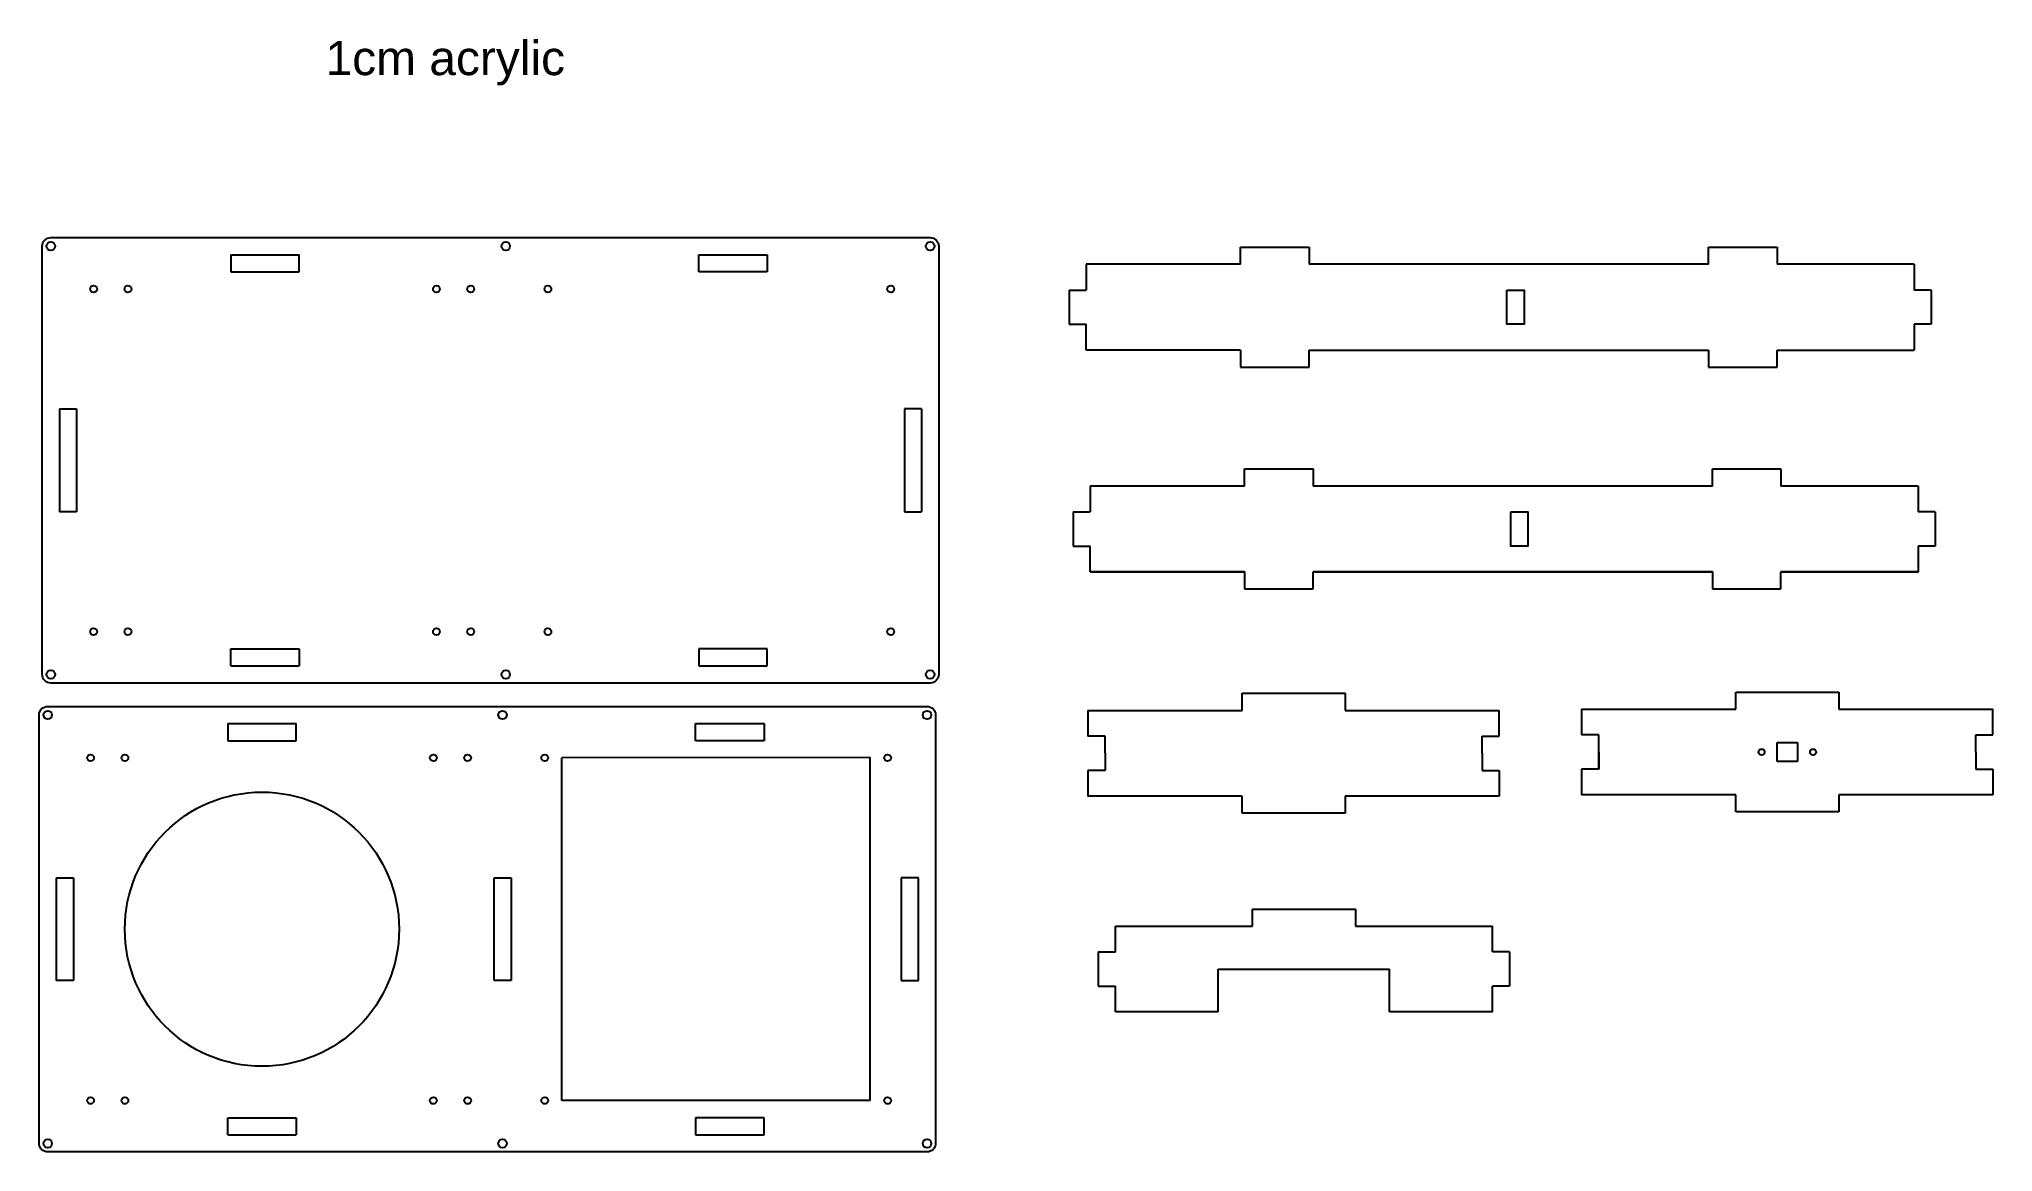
# Model space of a CAD drawing. Header units: inches. Extents: x 9 to 1148, y 7 to 656.
import ezdxf

# ---------------------------------------------------------------- set-up
doc = ezdxf.new("R2010")
doc.units = ezdxf.units.IN
doc.header["$MEASUREMENT"] = 0
doc.layers.add('TURNTABLE_PANEL', color=7, linetype='Continuous')
doc.styles.get("Standard").update_dxf_attribs({"font": 'arial.ttf'})

msp = doc.modelspace()

# ---------------------------------------------------------------- linework, layer by layer
for p, q in [((120.4, 530.6), (120.4, 520.6)), ((120.4, 530.6), (160.4, 530.6)), ((160.4, 520.6), (160.4, 530.6)), ((393.4, 520.6), (393.4, 530.6)), ((393.4, 530.6), (433.4, 530.6)), ((433.4, 530.6), (433.4, 520.6)), ((709.5, 525), (619.5, 525)), ((619.5, 525), (619.5, 510)), ((709.5, 525), (709.5, 535)), ((709.5, 535), (749.5, 535)), ((749.5, 535), (749.5, 525)), ((982.5, 525), (749.5, 525)), ((982.5, 525), (982.5, 535)), ((982.5, 535), (1022.5, 535)), ((1022.5, 535), (1022.5, 525)), ((1102.5, 525), (1022.5, 525)), ((1102.5, 525), (1102.5, 510)), ((120.4, 520.6), (160.4, 520.6)), ((433.4, 520.6), (393.4, 520.6)), ((609.5, 510), (619.5, 510)), ((609.5, 510), (609.5, 490)), ((1112.5, 510), (1102.5, 510)), ((1112.5, 510), (1112.5, 490)), ((609.5, 490), (619.5, 490)), ((619.5, 475), (619.5, 490)), ((1112.5, 490), (1102.5, 490)), ((1102.5, 490), (1102.5, 475)), ((709.5, 475), (709.5, 465)), ((749.5, 465), (749.5, 475)), ((982.5, 475), (982.5, 465)), ((1022.5, 465), (1022.5, 475)), ((709.5, 465), (749.5, 465)), ((982.5, 465), (1022.5, 465)), ((20.4, 440.6), (30.4, 440.6)), ((20.4, 440.6), (20.4, 380.6)), ((30.4, 440.6), (30.4, 380.6)), ((523.4, 440.6), (513.4, 440.6)), ((513.4, 440.6), (513.4, 380.6)), ((523.4, 440.6), (523.4, 380.6)), ((711.8, 395.6), (711.8, 405.6)), ((711.8, 405.6), (751.8, 405.6)), ((751.8, 405.6), (751.8, 395.6)), ((984.8, 395.6), (984.8, 405.6)), ((984.8, 405.6), (1024.8, 405.6)), ((1024.8, 405.6), (1024.8, 395.6)), ((711.8, 395.6), (621.8, 395.6)), ((621.8, 395.6), (621.8, 380.6)), ((984.8, 395.6), (751.8, 395.6)), ((1104.8, 395.6), (1024.8, 395.6)), ((1104.8, 395.6), (1104.8, 380.6)), ((30.4, 380.6), (20.4, 380.6)), ((513.4, 380.6), (523.4, 380.6)), ((611.8, 380.6), (621.8, 380.6)), ((611.8, 380.6), (611.8, 360.6)), ((1114.8, 380.6), (1104.8, 380.6)), ((1114.8, 380.6), (1114.8, 360.6)), ((611.8, 375.6), (611.8, 365.6)), ((611.8, 360.6), (621.8, 360.6)), ((621.8, 345.6), (621.8, 360.6)), ((1114.8, 360.6), (1104.8, 360.6)), ((1104.8, 360.6), (1104.8, 345.6)), ((711.8, 345.6), (711.8, 335.6)), ((751.8, 335.6), (751.8, 345.6)), ((984.8, 345.6), (984.8, 335.6)), ((1024.8, 335.6), (1024.8, 345.6)), ((711.8, 335.6), (751.8, 335.6)), ((984.8, 335.6), (1024.8, 335.6)), ((120.4, 300.6), (160.4, 300.6)), ((120.4, 290.6), (120.4, 300.6)), ((160.4, 300.6), (160.4, 290.6)), ((433.4, 300.6), (393.4, 300.6)), ((393.4, 300.6), (393.4, 290.6)), ((433.4, 290.6), (433.4, 300.6)), ((120.4, 290.6), (160.4, 290.6)), ((393.4, 290.6), (433.4, 290.6)), ((710.5, 264.7), (710.5, 274.7)), ((710.5, 274.7), (770.5, 274.7)), ((770.5, 274.7), (770.5, 264.7)), ((998.5, 265.4), (998.5, 275.4)), ((998.5, 275.4), (1058.5, 275.4)), ((998.5, 275.4), (1028.5, 275.4)), ((1058.5, 275.4), (1058.5, 265.4)), ((620.5, 264.7), (710.5, 264.7)), ((620.5, 264.7), (620.5, 249.7)), ((770.5, 264.7), (860.5, 264.7)), ((860.5, 249.7), (860.5, 264.7)), ((908.5, 265.4), (998.5, 265.4)), ((908.5, 265.4), (908.5, 250.4)), ((1058.5, 265.4), (1148.5, 265.4)), ((1148.5, 250.4), (1148.5, 265.4)), ((118.6, 257), (118.6, 247)), ((118.6, 257), (158.6, 257)), ((158.6, 247), (158.6, 257)), ((391.6, 247), (391.6, 257)), ((391.6, 257), (431.6, 257)), ((431.6, 257), (431.6, 247)), ((118.6, 247), (158.6, 247)), ((431.6, 247), (391.6, 247)), ((630.5, 249.7), (620.5, 249.7)), ((630.5, 239.7), (630.5, 249.7)), ((630.5, 239.7), (630.5, 229.7)), ((850.5, 239.7), (850.5, 249.7)), ((850.5, 249.7), (860.5, 249.7)), ((850.5, 239.7), (850.5, 229.7)), ((918.5, 250.4), (908.5, 250.4)), ((918.5, 240.4), (918.5, 250.4)), ((918.5, 240.4), (918.5, 230.4)), ((918.5, 230.4), (918.5, 240.4)), ((1022.5, 245.9), (1028.5, 245.9)), ((1138.5, 240.4), (1138.5, 250.4)), ((1138.5, 250.4), (1148.5, 250.4)), ((1138.5, 240.4), (1138.5, 230.4)), ((493.5, 237.2), (313.6, 237)), ((313.6, 37), (313.6, 237)), ((493.5, 37), (493.5, 237.2)), ((630.5, 229.7), (620.5, 229.7)), ((620.5, 229.7), (620.5, 214.7)), ((850.5, 229.7), (860.5, 229.7)), ((860.5, 229.7), (860.5, 214.7)), ((918.5, 230.4), (908.5, 230.4)), ((908.5, 230.4), (908.5, 215.4)), ((1138.5, 230.4), (1148.5, 230.4)), ((1148.5, 230.4), (1148.5, 215.4)), ((710.5, 214.7), (620.5, 214.7)), ((710.5, 204.7), (710.5, 214.7)), ((860.5, 214.7), (770.5, 214.7)), ((770.5, 214.7), (770.5, 204.7)), ((998.5, 215.4), (908.5, 215.4)), ((998.5, 205.4), (998.5, 215.4)), ((1058.5, 205.4), (998.5, 205.4)), ((1148.5, 215.4), (1058.5, 215.4)), ((1058.5, 215.4), (1058.5, 205.4)), ((770.5, 204.7), (710.5, 204.7)), ((18.6, 167), (28.6, 167)), ((18.6, 167), (18.6, 107)), ((28.6, 167), (28.6, 107)), ((274, 107), (274, 167)), ((274, 167), (284, 167)), ((284, 167), (284, 107)), ((521.6, 167), (511.6, 167)), ((511.6, 167), (511.6, 107)), ((521.6, 107), (521.6, 167)), ((716.5, 138.7), (716.5, 148.7)), ((716.5, 148.7), (776.5, 148.7)), ((776.5, 148.7), (776.5, 138.7)), ((636.5, 138.7), (716.5, 138.7)), ((636.5, 123.7), (636.5, 138.7)), ((776.5, 138.7), (856.5, 138.7)), ((856.5, 123.7), (856.5, 138.7)), ((626.5, 123.7), (626.5, 103.7)), ((626.5, 123.7), (636.5, 123.7)), ((866.5, 123.7), (856.5, 123.7)), ((866.5, 123.7), (866.5, 103.7)), ((866.5, 118.2), (866.5, 109.2)), ((28.6, 107), (18.6, 107)), ((284, 107), (274, 107)), ((511.6, 107), (521.6, 107)), ((626.5, 103.7), (636.5, 103.7)), ((636.5, 88.7), (636.5, 103.7)), ((696.5, 88.7), (696.5, 113.7)), ((696.5, 113.7), (796.5, 113.7)), ((796.5, 88.7), (796.5, 113.7)), ((856.5, 88.7), (856.5, 103.7)), ((866.5, 103.7), (856.5, 103.7)), ((696.5, 88.7), (636.5, 88.7)), ((856.5, 88.7), (796.5, 88.7)), ((493.5, 37), (313.6, 37)), ((118.6, 27), (158.6, 27)), ((118.6, 17), (118.6, 27)), ((158.6, 27), (158.6, 17)), ((431.6, 27), (391.6, 27)), ((391.6, 27), (391.6, 17)), ((431.6, 27), (391.6, 27)), ((391.6, 27), (391.6, 17)), ((431.6, 17), (431.6, 27)), ((431.6, 17), (431.6, 27)), ((118.6, 17), (158.6, 17)), ((391.6, 17), (431.6, 17))]:
    msp.add_line(p, q)
at = {"color": 7}
for p, q in [((1022.5, 245.9), (1034.5, 245.9)), ((1022.5, 234.9), (1022.5, 245.9)), ((1034.5, 245.9), (1034.5, 234.9)), ((1034.5, 234.9), (1022.5, 234.9))]:
    msp.add_line(p, q, dxfattribs=at)
for points in [[(528.4, 280.6), (15.4, 280.6, -0.414214), (10.4, 285.6), (10.4, 535.6, -0.414214), (15.4, 540.6), (528.4, 540.6, -0.414214), (533.4, 535.6), (533.4, 285.6, -0.414214)], [(526.6, 7), (13.6, 7, -0.414214), (8.6, 12), (8.6, 262, -0.414214), (13.6, 267), (526.6, 267, -0.414214), (531.6, 262), (531.6, 12, -0.414214)]]:
    msp.add_lwpolyline(points, format="xyb", close=True)
for points in [[(864.9, 510), (874.9, 510), (874.9, 490), (864.9, 490)], [(867.2, 380.6), (877.2, 380.6), (877.2, 360.6), (867.2, 360.6)], [(621.8, 345.6), (711.8, 345.6)], [(751.8, 345.6), (984.8, 345.6)], [(1024.8, 345.6), (1104.8, 345.6)]]:
    msp.add_lwpolyline(points, close=True)
for points in [[(709.5, 475), (619.5, 475)], [(749.5, 475), (982.5, 475)], [(1022.5, 475), (1102.5, 475)]]:
    msp.add_lwpolyline(points)
for centre, radius in [((15.4, 535.6), 2.5), ((280.8, 535.6), 2.5), ((528.4, 535.6), 2.5), ((40.4, 510.6), 2), ((15.4, 285.6), 2.5), ((280.8, 285.6), 2.5), ((528.4, 285.6), 2.5), ((13.6, 262), 2.5), ((279, 262), 2.5), ((526.6, 262), 2.5), ((138.6, 137), 80), ((13.6, 12), 2.5), ((279, 12), 2.5), ((526.6, 12), 2.5)]:
    msp.add_circle(centre, radius)
for centre in [(1013.5, 240.4), (1043.5, 240.4)]:
    msp.add_circle(centre, 1.75, dxfattribs=at)
at = {"layer": 'TURNTABLE_PANEL', "color": 7, "linetype": 'Continuous'}
for centre in [(40.4, 510.6), (60.4, 510.6), (240.4, 510.6), (260.4, 510.6), (305.4, 510.6), (505.4, 510.6), (40.4, 310.6), (60.4, 310.6), (240.4, 310.6), (260.4, 310.6), (305.4, 310.6), (505.4, 310.6), (38.6, 237), (58.6, 237), (238.6, 237), (258.6, 237), (303.6, 237), (503.6, 237), (38.6, 37), (58.6, 37), (238.6, 37), (258.6, 37), (303.6, 37), (503.6, 37)]:
    msp.add_circle(centre, 2, dxfattribs=at)

# ---------------------------------------------------------------- texts
at = {"insert": (175.7, 655.4), "char_height": 20, "attachment_point": 1}
msp.add_mtext_dynamic_manual_height_columns('1cm acrylic', width=258.299, gutter_width=1, heights=[0], dxfattribs=at)

doc.saveas('drawing.dxf')
